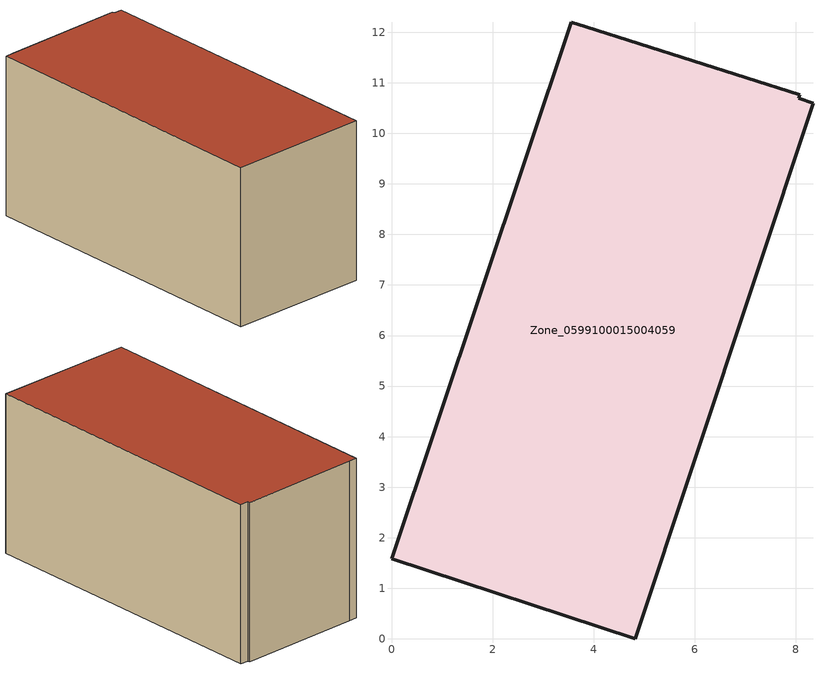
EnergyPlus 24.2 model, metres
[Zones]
Zone_0599100015004059
 floor ground (C_G): 8.05,10.69 8.34,10.6 4.82,0 0,1.58 3.56,12.2 3.84,12.11 8.08,10.77 z0.77
 wall outside (C_F): 8.08,10.77 3.84,12.11 3.56,12.2 0,1.58 4.82,0 8.34,10.6 8.05,10.69 8.08,10.77 z0.77:6.48
 roof outside (C_R): 8.34,10.6 8.05,10.69 8.08,10.77 3.84,12.11 3.56,12.2 0,1.58 4.82,0 z6.48
[BUILDING]
Pand.0599100015004059: North Axis=0; Terrain=City; Loads Convergence Tolerance Value=0.04; Temperature Convergence Tolerance Value=0.4; Solar Distribution=FullExterior; Maximum Number of Warmup Days=25; Minimum Number of Warmup Days=1
[Site:Location]
Rotterdam.The.Hague.AP_ZH_NLD Design_Conditions: Latitude=51.96; Longitude=4.45; Time Zone=1; Elevation=-4.5
[SITE:GROUNDTEMPERATURE:BUILDINGSURFACE]
18, 18, 18, 18, 18, 18, 18, 18, 18, 18, 18, 18
[MATERIAL] Thermal Absorptance=0.9; Solar Absorptance=0.7; Visible Absorptance=0.7
Name | Roughness | Thickness | Conductivity | Density | Specific Heat
G.TI.1965-1974 | MediumSmooth | 0.15 | 0.882353 | 540 | 1210
F.TI.1965-1974 | Rough | 0.3 | 0.697674 | 1920 | 840
R.TI.1965-1974 | MediumRough | 0.2 | 0.232558 | 1500 | 1000
[CONSTRUCTION]
C_G: G.TI.1965-1974
C_F: F.TI.1965-1974
C_R: R.TI.1965-1974
[ZONE]
Zone_0599100015004059: Type=1; Multiplier=1; Ceiling Height=Autocalculate; Volume=Autocalculate; Floor Area=autocalculate; Part of Total Floor Area=Yes
[ZONEINFILTRATION:DESIGNFLOWRATE]
Infil_Zone_0599100015004059: Zone or ZoneList or Space or SpaceList=Zone_0599100015004059; Schedule=AlwaysOn; Design Flow Rate Calculation Method=Flow/Area; Flow Rate per Floor Area=0.003; Constant Term Coefficient=1; Temperature Term Coefficient=0; Velocity Term Coefficient=0; Velocity Squared Term Coefficient=0
[HVACTEMPLATE:ZONE:IDEALLOADSAIRSYSTEM]
Zone_0599100015004059: Maximum Heating Supply Air Temperature=50; Minimum Cooling Supply Air Temperature=13; Maximum Heating Supply Air Humidity Ratio=0.0156; Minimum Cooling Supply Air Humidity Ratio=0.0077; Heating Limit=NoLimit; Cooling Limit=NoLimit; Dehumidification Control Type=ConstantSensibleHeatRatio; Cooling Sensible Heat Ratio=0.7; Dehumidification Setpoint=60; Humidification Control Type=None; Humidification Setpoint=30; Outdoor Air Method=None; Outdoor Air Flow Rate per Person=0.00944; Outdoor Air Flow Rate per Zone Floor Area=0; Outdoor Air Flow Rate per Zone=0; Demand Controlled Ventilation Type=None; Outdoor Air Economizer Type=NoEconomizer; Heat Recovery Type=None; Sensible Heat Recovery Effectiveness=0.7; Latent Heat Recovery Effectiveness=0.65
[ZONECONTROL:THERMOSTAT]
ThermostatControl_Zone_0599100015004059: Zone or ZoneList=Zone_0599100015004059; Control Type Schedule=DualSetpointControlType; Control 1=Thermostat_Zone_0599100015004059; Temperature Difference Between Cutout And Setpoint=0
[THERMOSTATSETPOINT:DUALSETPOINT]
Thermostat_Zone_0599100015004059: Heating Setpoint Temperature Schedule=HeatingSetpoint_Zone_0599100015004059; Cooling Setpoint Temperature Schedule=CoolingSetpoint_Zone_0599100015004059
[SCHEDULE:COMPACT]
HeatingSetpoint_Zone_0599100015004059: Through: 12/31, For: AllDays, Until: 24:00, 21
CoolingSetpoint_Zone_0599100015004059: Through: 12/31, For: AllDays, Until: 24:00, 24
DualSetpointControlType: Through: 12/31, For: AllDays, Until: 24:00, 4
AlwaysOn: Through: 12/31, For: AllDays, Until: 24:00, 1
